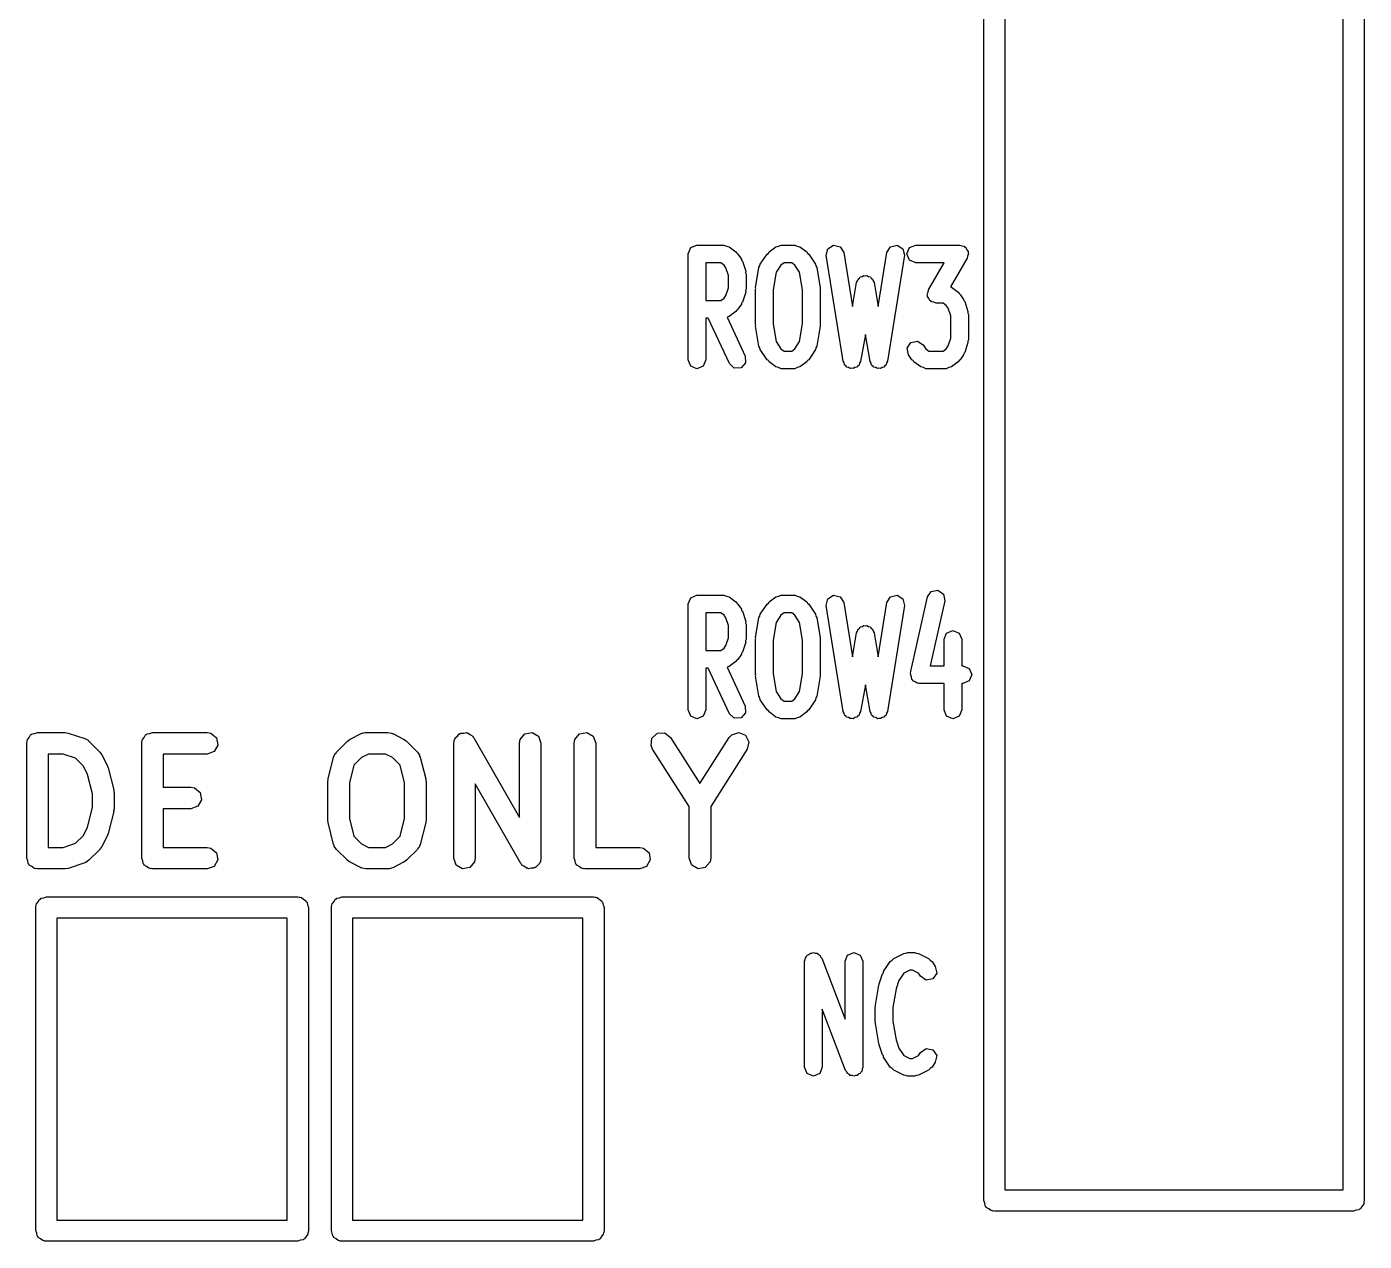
# Model space of a CAD drawing. Extents: x 62 to 222, y -188 to -37.
# Drawn here: x 98.28 to 107.74, y -77.29 to -68.7 of the extents above; entities that cross this region are included whole.
import ezdxf

# ---------------------------------------------------------------- set-up
doc = ezdxf.new("R2010")
doc.units = 0
doc.layers.add('BLACK', color=7, linetype='CONTINUOUS')

msp = doc.modelspace()

# ---------------------------------------------------------------- linework, layer by layer
at = {"layer": 'BLACK', "linetype": 'CONTINUOUS'}
for p, q in [((105.049, -77), (105.049, -46.52)), ((107.739, -46.52), (107.739, -77)), ((105.199, -46.595), (105.199, -76.925)), ((107.589, -76.925), (107.589, -46.595)), ((102.959, -70.3028), (102.977, -70.2586)), ((102.977, -70.2586), (103.021, -70.2403)), ((103.021, -70.2403), (103.212, -70.2403)), ((103.212, -70.2403), (103.23, -70.2479)), ((103.23, -70.2479), (103.249, -70.2528)), ((103.249, -70.2528), (103.297, -70.2885)), ((103.531, -70.2885), (103.579, -70.2528)), ((103.579, -70.2528), (103.598, -70.2479)), ((103.598, -70.2479), (103.616, -70.2403)), ((103.616, -70.2403), (103.712, -70.2403)), ((103.712, -70.2403), (103.73, -70.2479)), ((103.73, -70.2479), (103.749, -70.2528)), ((103.749, -70.2528), (103.797, -70.2885)), ((103.947, -70.2661), (103.987, -70.2411)), ((103.987, -70.2411), (104.034, -70.2522)), ((104.034, -70.2522), (104.059, -70.293)), ((104.364, -70.293), (104.389, -70.2522)), ((104.389, -70.2522), (104.436, -70.2411)), ((104.436, -70.2411), (104.476, -70.2661)), ((104.506, -70.3028), (104.524, -70.2586)), ((104.524, -70.2586), (104.569, -70.2403)), ((104.569, -70.2403), (104.878, -70.2403)), ((104.878, -70.2403), (104.893, -70.2466)), ((104.893, -70.2466), (104.91, -70.2488)), ((104.91, -70.2488), (104.915, -70.2554)), ((104.915, -70.2554), (104.922, -70.2586)), ((104.922, -70.2586), (104.929, -70.2738)), ((102.959, -71.0528), (102.959, -70.3028)), ((103.297, -70.2885), (103.302, -70.2978)), ((103.302, -70.2978), (103.311, -70.3038)), ((103.311, -70.3038), (103.335, -70.3395)), ((103.335, -70.3395), (103.337, -70.348)), ((103.337, -70.348), (103.342, -70.3544)), ((103.342, -70.3544), (103.366, -70.4259)), ((103.469, -70.3753), (103.517, -70.3038)), ((103.517, -70.3038), (103.526, -70.2978)), ((103.526, -70.2978), (103.531, -70.2885)), ((103.797, -70.2885), (103.802, -70.2978)), ((103.802, -70.2978), (103.811, -70.3038)), ((103.811, -70.3038), (103.859, -70.3753)), ((103.935, -70.3126), (103.947, -70.2661)), ((104.055, -71.0626), (103.935, -70.3126)), ((104.059, -70.293), (104.12, -70.6761)), ((104.303, -70.6761), (104.364, -70.293)), ((104.488, -70.3126), (104.368, -71.0626)), ((104.476, -70.2661), (104.488, -70.3126)), ((104.524, -70.347), (104.506, -70.3028)), ((104.569, -70.3653), (104.524, -70.347)), ((104.932, -70.3343), (104.814, -70.5368)), ((104.929, -70.2738), (104.939, -70.2869)), ((104.934, -70.318), (104.932, -70.3343)), ((104.941, -70.3028), (104.934, -70.318)), ((104.939, -70.2869), (104.938, -70.2951)), ((104.938, -70.2951), (104.941, -70.3028)), ((103.084, -70.3653), (103.084, -70.6331)), ((103.191, -70.3653), (103.084, -70.3653)), ((103.213, -70.3821), (103.191, -70.3653)), ((103.226, -70.4019), (103.213, -70.3821)), ((103.244, -70.4558), (103.226, -70.4019)), ((103.366, -70.4259), (103.365, -70.4361)), ((103.365, -70.4361), (103.369, -70.4456)), ((103.369, -70.4456), (103.369, -70.5528)), ((103.436, -70.5425), (103.459, -70.3997)), ((103.459, -70.3997), (103.466, -70.3883)), ((103.466, -70.3883), (103.469, -70.3753)), ((103.58, -70.4334), (103.56, -70.558)), ((103.615, -70.3821), (103.58, -70.4334)), ((103.637, -70.3653), (103.615, -70.3821)), ((103.691, -70.3653), (103.637, -70.3653)), ((103.713, -70.3821), (103.691, -70.3653)), ((103.747, -70.4334), (103.713, -70.3821)), ((103.768, -70.558), (103.747, -70.4334)), ((103.859, -70.3753), (103.861, -70.3883)), ((103.861, -70.3883), (103.868, -70.3997)), ((103.868, -70.3997), (103.892, -70.5425)), ((104.769, -70.3653), (104.569, -70.3653)), ((104.658, -70.557), (104.769, -70.3653)), ((103.226, -70.5965), (103.244, -70.5426)), ((103.244, -70.5426), (103.244, -70.4558)), ((103.437, -70.5478), (103.436, -70.5425)), ((103.892, -70.5425), (103.891, -70.5478)), ((104.12, -70.6761), (104.15, -70.5061)), ((104.15, -70.5061), (104.157, -70.4946)), ((104.157, -70.4946), (104.16, -70.4813)), ((104.16, -70.4813), (104.17, -70.4753)), ((104.17, -70.4753), (104.176, -70.4658)), ((104.176, -70.4658), (104.189, -70.4629)), ((104.189, -70.4629), (104.201, -70.4555)), ((104.201, -70.4555), (104.212, -70.4579)), ((104.212, -70.4579), (104.222, -70.4555)), ((104.222, -70.4555), (104.234, -70.4629)), ((104.234, -70.4629), (104.247, -70.4658)), ((104.247, -70.4658), (104.253, -70.4753)), ((104.253, -70.4753), (104.263, -70.4813)), ((104.263, -70.4813), (104.266, -70.4946)), ((104.266, -70.4946), (104.273, -70.5061)), ((104.273, -70.5061), (104.303, -70.6761)), ((104.814, -70.5368), (104.82, -70.5385)), ((104.82, -70.5385), (104.868, -70.5742)), ((103.084, -70.6331), (103.191, -70.6331)), ((103.191, -70.6331), (103.213, -70.6164)), ((103.213, -70.6164), (103.226, -70.5965)), ((103.366, -70.5726), (103.342, -70.644)), ((103.369, -70.5528), (103.365, -70.5623)), ((103.365, -70.5623), (103.366, -70.5726)), ((103.435, -70.5528), (103.437, -70.5478)), ((103.435, -70.8028), (103.435, -70.5528)), ((103.56, -70.558), (103.56, -70.7976)), ((103.768, -70.7976), (103.768, -70.558)), ((103.891, -70.5478), (103.893, -70.5528)), ((103.893, -70.5528), (103.893, -70.8028)), ((104.649, -70.5885), (104.655, -70.5733)), ((104.652, -70.5962), (104.649, -70.5885)), ((104.651, -70.6044), (104.652, -70.5962)), ((104.661, -70.6175), (104.651, -70.6044)), ((104.655, -70.5733), (104.658, -70.557)), ((104.667, -70.6327), (104.661, -70.6175)), ((104.675, -70.6359), (104.667, -70.6327)), ((104.68, -70.6425), (104.675, -70.6359)), ((104.868, -70.5742), (104.874, -70.5835)), ((104.874, -70.5835), (104.883, -70.5895)), ((104.883, -70.5895), (104.906, -70.6253)), ((104.906, -70.6253), (104.908, -70.6337)), ((104.908, -70.6337), (104.914, -70.6402)), ((103.297, -70.7099), (103.249, -70.7456)), ((103.302, -70.7006), (103.297, -70.7099)), ((103.311, -70.6946), (103.302, -70.7006)), ((103.335, -70.6589), (103.311, -70.6946)), ((103.337, -70.6505), (103.335, -70.6589)), ((103.342, -70.644), (103.337, -70.6505)), ((104.696, -70.6447), (104.68, -70.6425)), ((104.712, -70.651), (104.696, -70.6447)), ((104.762, -70.651), (104.712, -70.651)), ((104.784, -70.6678), (104.762, -70.651)), ((104.798, -70.6876), (104.784, -70.6678)), ((104.816, -70.7415), (104.798, -70.6876)), ((104.914, -70.6402), (104.937, -70.7116)), ((104.937, -70.7116), (104.937, -70.7219)), ((104.937, -70.7219), (104.941, -70.7314)), ((104.941, -70.7314), (104.941, -70.9099)), ((103.1, -70.7581), (103.084, -70.7581)), ((103.084, -70.7581), (103.084, -71.0528)), ((103.25, -71.0792), (103.1, -70.7581)), ((103.249, -70.7456), (103.234, -70.7494)), ((103.234, -70.7494), (103.363, -71.0264)), ((103.437, -70.8078), (103.435, -70.8028)), ((103.436, -70.8131), (103.437, -70.8078)), ((103.459, -70.9559), (103.436, -70.8131)), ((103.56, -70.7976), (103.58, -70.9221)), ((103.747, -70.9221), (103.768, -70.7976)), ((103.892, -70.8131), (103.868, -70.9559)), ((103.893, -70.8028), (103.891, -70.8078)), ((103.891, -70.8078), (103.892, -70.8131)), ((104.816, -70.8998), (104.816, -70.7415)), ((103.58, -70.9221), (103.615, -70.9735)), ((103.713, -70.9735), (103.747, -70.9221)), ((104.212, -70.8741), (104.178, -71.0637)), ((104.245, -71.0637), (104.212, -70.8741)), ((104.534, -70.9294), (104.581, -70.9201)), ((104.581, -70.9201), (104.621, -70.9467)), ((104.798, -70.9537), (104.816, -70.8998)), ((104.941, -70.9099), (104.937, -70.9194)), ((104.937, -70.9194), (104.937, -70.9297)), ((103.466, -70.9672), (103.459, -70.9559)), ((103.469, -70.9803), (103.466, -70.9672)), ((103.517, -71.0517), (103.469, -70.9803)), ((103.615, -70.9735), (103.637, -70.9903)), ((103.637, -70.9903), (103.691, -70.9903)), ((103.691, -70.9903), (103.713, -70.9735)), ((103.859, -70.9803), (103.811, -71.0517)), ((103.861, -70.9672), (103.859, -70.9803)), ((103.868, -70.9559), (103.861, -70.9672)), ((104.507, -70.9691), (104.534, -70.9294)), ((104.517, -71.016), (104.507, -70.9691)), ((104.54, -71.0517), (104.517, -71.016)), ((104.621, -70.9467), (104.639, -70.9735)), ((104.639, -70.9735), (104.661, -70.9903)), ((104.661, -70.9903), (104.762, -70.9903)), ((104.762, -70.9903), (104.784, -70.9735)), ((104.784, -70.9735), (104.798, -70.9537)), ((104.906, -71.016), (104.883, -71.0517)), ((104.908, -71.0076), (104.906, -71.016)), ((104.914, -71.0011), (104.908, -71.0076)), ((104.937, -70.9297), (104.914, -71.0011)), ((102.977, -71.097), (102.959, -71.0528)), ((103.021, -71.1153), (102.977, -71.097)), ((103.065, -71.097), (103.021, -71.1153)), ((103.084, -71.0528), (103.065, -71.097)), ((103.285, -71.1115), (103.25, -71.0792)), ((103.333, -71.1094), (103.285, -71.1115)), ((103.365, -71.0741), (103.333, -71.1094)), ((103.363, -71.0264), (103.365, -71.0741)), ((103.526, -71.0578), (103.517, -71.0517)), ((103.531, -71.0671), (103.526, -71.0578)), ((103.579, -71.1028), (103.531, -71.0671)), ((103.598, -71.1077), (103.579, -71.1028)), ((103.616, -71.1153), (103.598, -71.1077)), ((103.73, -71.1077), (103.712, -71.1153)), ((103.749, -71.1028), (103.73, -71.1077)), ((103.797, -71.0671), (103.749, -71.1028)), ((103.802, -71.0578), (103.797, -71.0671)), ((103.811, -71.0517), (103.802, -71.0578)), ((104.062, -71.0747), (104.055, -71.0626)), ((104.065, -71.0886), (104.062, -71.0747)), ((104.074, -71.0943), (104.065, -71.0886)), ((104.08, -71.1034), (104.074, -71.0943)), ((104.093, -71.1067), (104.08, -71.1034)), ((104.105, -71.1143), (104.093, -71.1067)), ((104.116, -71.112), (104.105, -71.1143)), ((104.126, -71.1145), (104.116, -71.112)), ((104.138, -71.1071), (104.126, -71.1145)), ((104.152, -71.104), (104.138, -71.1071)), ((104.158, -71.0951), (104.152, -71.104)), ((104.167, -71.0895), (104.158, -71.0951)), ((104.17, -71.0757), (104.167, -71.0895)), ((104.178, -71.0637), (104.17, -71.0757)), ((104.253, -71.0757), (104.245, -71.0637)), ((104.256, -71.0895), (104.253, -71.0757)), ((104.265, -71.0951), (104.256, -71.0895)), ((104.271, -71.104), (104.265, -71.0951)), ((104.285, -71.1071), (104.271, -71.104)), ((104.297, -71.1145), (104.285, -71.1071)), ((104.307, -71.112), (104.297, -71.1145)), ((104.318, -71.1143), (104.307, -71.112)), ((104.33, -71.1067), (104.318, -71.1143)), ((104.343, -71.1034), (104.33, -71.1067)), ((104.349, -71.0943), (104.343, -71.1034)), ((104.358, -71.0886), (104.349, -71.0943)), ((104.361, -71.0747), (104.358, -71.0886)), ((104.368, -71.0626), (104.361, -71.0747)), ((104.549, -71.0578), (104.54, -71.0517)), ((104.555, -71.0671), (104.549, -71.0578)), ((104.603, -71.1028), (104.555, -71.0671)), ((104.622, -71.1077), (104.603, -71.1028)), ((104.64, -71.1153), (104.622, -71.1077)), ((104.801, -71.1077), (104.783, -71.1153)), ((104.82, -71.1028), (104.801, -71.1077)), ((104.868, -71.0671), (104.82, -71.1028)), ((104.874, -71.0578), (104.868, -71.0671)), ((104.883, -71.0517), (104.874, -71.0578)), ((103.712, -71.1153), (103.616, -71.1153)), ((104.783, -71.1153), (104.64, -71.1153)), ((102.977, -72.7351), (103.021, -72.7168)), ((103.021, -72.7168), (103.212, -72.7168)), ((103.212, -72.7168), (103.23, -72.7244)), ((103.598, -72.7244), (103.616, -72.7168)), ((103.616, -72.7168), (103.712, -72.7168)), ((103.712, -72.7168), (103.73, -72.7244)), ((103.947, -72.7426), (103.987, -72.7176)), ((103.987, -72.7176), (104.034, -72.7287)), ((104.389, -72.7287), (104.436, -72.7176)), ((104.436, -72.7176), (104.476, -72.7426)), ((104.65, -72.73), (104.678, -72.6908)), ((104.678, -72.6908), (104.725, -72.6826)), ((104.725, -72.6826), (104.764, -72.71)), ((104.764, -72.71), (104.773, -72.7571)), ((102.959, -72.7793), (102.977, -72.7351)), ((102.959, -73.5293), (102.959, -72.7793)), ((103.23, -72.7244), (103.249, -72.7293)), ((103.249, -72.7293), (103.297, -72.765)), ((103.297, -72.765), (103.302, -72.7743)), ((103.302, -72.7743), (103.311, -72.7803)), ((103.311, -72.7803), (103.335, -72.816)), ((103.469, -72.8518), (103.517, -72.7803)), ((103.517, -72.7803), (103.526, -72.7743)), ((103.526, -72.7743), (103.531, -72.765)), ((103.531, -72.765), (103.579, -72.7293)), ((103.579, -72.7293), (103.598, -72.7244)), ((103.73, -72.7244), (103.749, -72.7293)), ((103.749, -72.7293), (103.797, -72.765)), ((103.797, -72.765), (103.802, -72.7743)), ((103.802, -72.7743), (103.811, -72.7803)), ((103.811, -72.7803), (103.859, -72.8518)), ((103.935, -72.7891), (103.947, -72.7426)), ((104.055, -73.5391), (103.935, -72.7891)), ((104.034, -72.7287), (104.059, -72.7695)), ((104.059, -72.7695), (104.12, -73.1526)), ((104.303, -73.1526), (104.364, -72.7695)), ((104.364, -72.7695), (104.389, -72.7287)), ((104.488, -72.7891), (104.368, -73.5391)), ((104.476, -72.7426), (104.488, -72.7891)), ((104.531, -73.2657), (104.65, -72.73)), ((104.773, -72.7571), (104.67, -73.2168)), ((103.084, -72.8418), (103.084, -73.1096)), ((103.191, -72.8418), (103.084, -72.8418)), ((103.213, -72.8586), (103.191, -72.8418)), ((103.226, -72.8784), (103.213, -72.8586)), ((103.244, -72.9323), (103.226, -72.8784)), ((103.335, -72.816), (103.337, -72.8245)), ((103.337, -72.8245), (103.342, -72.8309)), ((103.342, -72.8309), (103.366, -72.9024)), ((103.366, -72.9024), (103.365, -72.9126)), ((103.436, -73.019), (103.459, -72.8762)), ((103.459, -72.8762), (103.466, -72.8648)), ((103.466, -72.8648), (103.469, -72.8518)), ((103.615, -72.8586), (103.58, -72.9099)), ((103.637, -72.8418), (103.615, -72.8586)), ((103.691, -72.8418), (103.637, -72.8418)), ((103.713, -72.8586), (103.691, -72.8418)), ((103.747, -72.9099), (103.713, -72.8586)), ((103.859, -72.8518), (103.861, -72.8648)), ((103.861, -72.8648), (103.868, -72.8762)), ((103.868, -72.8762), (103.892, -73.019)), ((103.244, -73.0191), (103.244, -72.9323)), ((103.365, -72.9126), (103.369, -72.9221)), ((103.369, -72.9221), (103.369, -73.0293)), ((103.58, -72.9099), (103.56, -73.0345)), ((103.768, -73.0345), (103.747, -72.9099)), ((104.12, -73.1526), (104.15, -72.9826)), ((104.15, -72.9826), (104.157, -72.9711)), ((104.157, -72.9711), (104.16, -72.9578)), ((104.16, -72.9578), (104.17, -72.9518)), ((104.17, -72.9518), (104.176, -72.9423)), ((104.176, -72.9423), (104.189, -72.9394)), ((104.189, -72.9394), (104.201, -72.932)), ((104.201, -72.932), (104.212, -72.9344)), ((104.212, -72.9344), (104.222, -72.932)), ((104.222, -72.932), (104.234, -72.9394)), ((104.234, -72.9394), (104.247, -72.9423)), ((104.247, -72.9423), (104.253, -72.9518)), ((104.253, -72.9518), (104.263, -72.9578)), ((104.263, -72.9578), (104.266, -72.9711)), ((104.266, -72.9711), (104.273, -72.9826)), ((104.273, -72.9826), (104.303, -73.1526)), ((104.768, -73.0293), (104.786, -72.9851)), ((104.786, -72.9851), (104.831, -72.9668)), ((104.831, -72.9668), (104.875, -72.9851)), ((104.875, -72.9851), (104.893, -73.0293)), ((103.191, -73.1096), (103.213, -73.0929)), ((103.213, -73.0929), (103.226, -73.073)), ((103.226, -73.073), (103.244, -73.0191)), ((103.366, -73.0491), (103.342, -73.1205)), ((103.369, -73.0293), (103.365, -73.0388)), ((103.365, -73.0388), (103.366, -73.0491)), ((103.435, -73.0293), (103.437, -73.0243)), ((103.435, -73.2793), (103.435, -73.0293)), ((103.437, -73.0243), (103.436, -73.019)), ((103.56, -73.0345), (103.56, -73.2741)), ((103.768, -73.2741), (103.768, -73.0345)), ((103.892, -73.019), (103.891, -73.0243)), ((103.891, -73.0243), (103.893, -73.0293)), ((103.893, -73.0293), (103.893, -73.2793)), ((104.768, -73.2168), (104.768, -73.0293)), ((104.893, -73.0293), (104.893, -73.2168)), ((103.084, -73.1096), (103.191, -73.1096)), ((103.297, -73.1864), (103.249, -73.2221)), ((103.302, -73.1771), (103.297, -73.1864)), ((103.311, -73.1711), (103.302, -73.1771)), ((103.335, -73.1354), (103.311, -73.1711)), ((103.337, -73.127), (103.335, -73.1354)), ((103.342, -73.1205), (103.337, -73.127)), ((103.1, -73.2346), (103.084, -73.2346)), ((103.084, -73.2346), (103.084, -73.5293)), ((103.25, -73.5557), (103.1, -73.2346)), ((103.249, -73.2221), (103.234, -73.2259)), ((103.234, -73.2259), (103.363, -73.5029)), ((103.437, -73.2843), (103.435, -73.2793)), ((103.436, -73.2896), (103.437, -73.2843)), ((103.56, -73.2741), (103.58, -73.3986)), ((103.747, -73.3986), (103.768, -73.2741)), ((103.893, -73.2793), (103.891, -73.2843)), ((103.891, -73.2843), (103.892, -73.2896)), ((104.53, -73.2793), (104.533, -73.2727)), ((104.537, -73.2955), (104.53, -73.2793)), ((104.533, -73.2727), (104.531, -73.2657)), ((104.67, -73.2168), (104.768, -73.2168)), ((104.893, -73.2168), (104.902, -73.2168)), ((104.902, -73.2168), (104.946, -73.2351)), ((104.946, -73.2351), (104.964, -73.2793)), ((104.964, -73.2793), (104.946, -73.3235)), ((103.459, -73.4324), (103.436, -73.2896)), ((103.892, -73.2896), (103.868, -73.4324)), ((104.212, -73.3506), (104.178, -73.5402)), ((104.245, -73.5402), (104.212, -73.3506)), ((104.54, -73.3128), (104.537, -73.2955)), ((104.546, -73.3169), (104.54, -73.3128)), ((104.548, -73.3235), (104.546, -73.3169)), ((104.565, -73.3302), (104.548, -73.3235)), ((104.579, -73.3403), (104.565, -73.3302)), ((104.586, -73.3391), (104.579, -73.3403)), ((104.592, -73.3418), (104.586, -73.3391)), ((104.768, -73.3418), (104.592, -73.3418)), ((104.768, -73.5293), (104.768, -73.3418)), ((104.902, -73.3418), (104.893, -73.3418)), ((104.893, -73.3418), (104.893, -73.5293)), ((104.946, -73.3235), (104.902, -73.3418)), ((103.466, -73.4437), (103.459, -73.4324)), ((103.469, -73.4568), (103.466, -73.4437)), ((103.517, -73.5282), (103.469, -73.4568)), ((103.58, -73.3986), (103.615, -73.45)), ((103.615, -73.45), (103.637, -73.4668)), ((103.637, -73.4668), (103.691, -73.4668)), ((103.691, -73.4668), (103.713, -73.45)), ((103.713, -73.45), (103.747, -73.3986)), ((103.859, -73.4568), (103.811, -73.5282)), ((103.861, -73.4437), (103.859, -73.4568)), ((103.868, -73.4324), (103.861, -73.4437)), ((102.977, -73.5735), (102.959, -73.5293)), ((103.084, -73.5293), (103.065, -73.5735)), ((103.285, -73.588), (103.25, -73.5557)), ((103.365, -73.5506), (103.333, -73.5859)), ((103.363, -73.5029), (103.365, -73.5506)), ((103.526, -73.5343), (103.517, -73.5282)), ((103.531, -73.5436), (103.526, -73.5343)), ((103.579, -73.5793), (103.531, -73.5436)), ((103.797, -73.5436), (103.749, -73.5793)), ((103.802, -73.5343), (103.797, -73.5436)), ((103.811, -73.5282), (103.802, -73.5343)), ((104.062, -73.5512), (104.055, -73.5391)), ((104.065, -73.5651), (104.062, -73.5512)), ((104.074, -73.5708), (104.065, -73.5651)), ((104.08, -73.5799), (104.074, -73.5708)), ((104.167, -73.566), (104.158, -73.5716)), ((104.17, -73.5522), (104.167, -73.566)), ((104.178, -73.5402), (104.17, -73.5522)), ((104.253, -73.5522), (104.245, -73.5402)), ((104.256, -73.566), (104.253, -73.5522)), ((104.265, -73.5716), (104.256, -73.566)), ((104.349, -73.5708), (104.343, -73.5799)), ((104.358, -73.5651), (104.349, -73.5708)), ((104.361, -73.5512), (104.358, -73.5651)), ((104.368, -73.5391), (104.361, -73.5512)), ((104.786, -73.5735), (104.768, -73.5293)), ((104.893, -73.5293), (104.875, -73.5735)), ((103.021, -73.5918), (102.977, -73.5735)), ((103.065, -73.5735), (103.021, -73.5918)), ((103.333, -73.5859), (103.285, -73.588)), ((103.598, -73.5842), (103.579, -73.5793)), ((103.616, -73.5918), (103.598, -73.5842)), ((103.712, -73.5918), (103.616, -73.5918)), ((103.73, -73.5842), (103.712, -73.5918)), ((103.749, -73.5793), (103.73, -73.5842)), ((104.093, -73.5832), (104.08, -73.5799)), ((104.105, -73.5908), (104.093, -73.5832)), ((104.116, -73.5885), (104.105, -73.5908)), ((104.126, -73.591), (104.116, -73.5885)), ((104.138, -73.5836), (104.126, -73.591)), ((104.152, -73.5805), (104.138, -73.5836)), ((104.158, -73.5716), (104.152, -73.5805)), ((104.271, -73.5805), (104.265, -73.5716)), ((104.285, -73.5836), (104.271, -73.5805)), ((104.297, -73.591), (104.285, -73.5836)), ((104.307, -73.5885), (104.297, -73.591)), ((104.318, -73.5908), (104.307, -73.5885)), ((104.33, -73.5832), (104.318, -73.5908)), ((104.343, -73.5799), (104.33, -73.5832)), ((104.831, -73.5918), (104.786, -73.5735)), ((104.875, -73.5735), (104.831, -73.5918)), ((98.2825, -73.7646), (98.2843, -73.7547)), ((98.2837, -73.7514), (98.2854, -73.7484)), ((98.2843, -73.7547), (98.2837, -73.7514)), ((98.2854, -73.7484), (98.2871, -73.7385)), ((98.2871, -73.7385), (98.2998, -73.7234)), ((98.2998, -73.7234), (98.3097, -73.7062)), ((98.3097, -73.7062), (98.3162, -73.7039)), ((98.3162, -73.7039), (98.3206, -73.6986)), ((98.3206, -73.6986), (98.3401, -73.6952)), ((98.3401, -73.6952), (98.3587, -73.6884)), ((98.3587, -73.6884), (98.5522, -73.6884)), ((98.5522, -73.6884), (98.5747, -73.6924)), ((98.5747, -73.6924), (98.5763, -73.6923)), ((98.5763, -73.6923), (98.6924, -73.731)), ((98.6924, -73.731), (98.7157, -73.7436)), ((98.7157, -73.7436), (98.7181, -73.7475)), ((98.7181, -73.7475), (98.7222, -73.7494)), ((98.7222, -73.7494), (98.7996, -73.8268)), ((99.0953, -73.7646), (99.0971, -73.7547)), ((99.0965, -73.7514), (99.0982, -73.7484)), ((99.0971, -73.7547), (99.0965, -73.7514)), ((99.0982, -73.7484), (99.0999, -73.7385)), ((99.0999, -73.7385), (99.1126, -73.7234)), ((99.1126, -73.7234), (99.1225, -73.7062)), ((99.1225, -73.7062), (99.129, -73.7039)), ((99.129, -73.7039), (99.1334, -73.6986)), ((99.1334, -73.6986), (99.1529, -73.6952)), ((99.1529, -73.6952), (99.1715, -73.6884)), ((99.1715, -73.6884), (99.5585, -73.6884)), ((99.5585, -73.6884), (99.5846, -73.693)), ((99.5846, -73.693), (99.6245, -73.7265)), ((99.6245, -73.7265), (99.6336, -73.7778)), ((100.472, -73.8268), (100.55, -73.7494)), ((100.55, -73.7494), (100.568, -73.7364)), ((100.568, -73.7364), (100.57, -73.7352)), ((100.57, -73.7352), (100.647, -73.6965)), ((100.647, -73.6965), (100.672, -73.6889)), ((100.672, -73.6889), (100.677, -73.69)), ((100.677, -73.69), (100.681, -73.6884)), ((100.681, -73.6884), (100.836, -73.6884)), ((100.836, -73.6884), (100.862, -73.693)), ((100.862, -73.693), (100.865, -73.6959)), ((100.865, -73.6959), (100.87, -73.6965)), ((100.87, -73.6965), (100.947, -73.7352)), ((100.947, -73.7352), (100.966, -73.7487)), ((100.966, -73.7487), (100.967, -73.7494)), ((100.967, -73.7494), (101.045, -73.8268)), ((101.301, -73.7646), (101.306, -73.7385)), ((101.306, -73.7385), (101.311, -73.7331)), ((101.311, -73.7331), (101.312, -73.7262)), ((101.312, -73.7262), (101.327, -73.7137)), ((101.327, -73.7137), (101.34, -73.6986)), ((101.34, -73.6986), (101.347, -73.6974)), ((101.347, -73.6974), (101.352, -73.6929)), ((101.352, -73.6929), (101.372, -73.693)), ((101.372, -73.693), (101.391, -73.6896)), ((101.391, -73.6896), (101.397, -73.6931)), ((101.397, -73.6931), (101.404, -73.6931)), ((101.404, -73.6931), (101.419, -73.7058)), ((101.419, -73.7058), (101.436, -73.7156)), ((101.436, -73.7156), (101.438, -73.7223)), ((101.438, -73.7223), (101.444, -73.7268)), ((101.444, -73.7268), (101.766, -74.2905)), ((101.766, -73.7646), (101.771, -73.7385)), ((101.771, -73.7385), (101.804, -73.6986)), ((101.804, -73.6986), (101.855, -73.6896)), ((101.855, -73.6896), (101.901, -73.7156)), ((101.901, -73.7156), (101.918, -73.7646)), ((102.153, -73.7646), (102.158, -73.7385)), ((102.158, -73.7385), (102.191, -73.6986)), ((102.191, -73.6986), (102.242, -73.6896)), ((102.242, -73.6896), (102.288, -73.7156)), ((102.288, -73.7156), (102.305, -73.7646)), ((102.697, -73.7811), (102.703, -73.7294)), ((102.703, -73.7294), (102.742, -73.6942)), ((102.742, -73.6942), (102.794, -73.6919)), ((102.794, -73.6919), (102.835, -73.7237)), ((102.835, -73.7237), (103.042, -74.0484)), ((103.042, -74.0484), (103.249, -73.7237)), ((103.249, -73.7237), (103.267, -73.7042)), ((103.267, -73.7042), (103.316, -73.6885)), ((103.316, -73.6885), (103.364, -73.7084)), ((103.364, -73.7084), (103.388, -73.7546)), ((103.388, -73.7546), (103.377, -73.8055)), ((98.2825, -74.5774), (98.2825, -73.7646)), ((98.4349, -73.8408), (98.4349, -74.5012)), ((98.5399, -73.8408), (98.4349, -73.8408)), ((98.6272, -73.8699), (98.5399, -73.8408)), ((98.7996, -73.8268), (98.8127, -73.8455)), ((98.8127, -73.8455), (98.8139, -73.8466)), ((98.8139, -73.8466), (98.8526, -73.924)), ((99.0953, -74.5774), (99.0953, -73.7646)), ((99.5585, -73.8408), (99.2477, -73.8408)), ((99.2477, -73.8408), (99.2477, -74.0755)), ((99.6075, -73.823), (99.5585, -73.8408)), ((99.6336, -73.7778), (99.6075, -73.823)), ((100.452, -73.8622), (100.463, -73.8381)), ((100.463, -73.8381), (100.469, -73.8337)), ((100.469, -73.8337), (100.472, -73.8268)), ((100.699, -73.8408), (100.649, -73.8659)), ((100.818, -73.8408), (100.699, -73.8408)), ((100.868, -73.8659), (100.818, -73.8408)), ((101.045, -73.8268), (101.06, -73.8485)), ((101.06, -73.8485), (101.06, -73.856)), ((101.301, -74.5774), (101.301, -73.7646)), ((101.766, -74.2905), (101.766, -73.7646)), ((101.918, -73.7646), (101.918, -74.5774)), ((102.153, -74.5774), (102.153, -73.7646)), ((102.305, -73.7646), (102.305, -74.5012)), ((102.707, -73.8055), (102.697, -73.7811)), ((102.966, -74.2125), (102.707, -73.8055)), ((103.377, -73.8055), (103.118, -74.2125)), ((98.6831, -73.9259), (98.6272, -73.8699)), ((98.7126, -73.9847), (98.6831, -73.9259)), ((98.8526, -73.924), (98.8564, -73.9367)), ((98.8564, -73.9367), (98.8584, -73.9397)), ((98.8584, -73.9397), (98.8971, -74.0945)), ((100.414, -74.0171), (100.452, -73.8622)), ((100.595, -73.9197), (100.564, -74.0449)), ((100.649, -73.8659), (100.595, -73.9197)), ((100.922, -73.9197), (100.868, -73.8659)), ((100.953, -74.0449), (100.922, -73.9197)), ((101.06, -73.856), (101.065, -73.8622)), ((101.065, -73.8622), (101.103, -74.0171)), ((98.747, -74.1223), (98.7126, -73.9847)), ((100.411, -74.0355), (100.414, -74.0206)), ((100.411, -74.3065), (100.411, -74.0355)), ((100.414, -74.0206), (100.414, -74.0171)), ((101.103, -74.0171), (101.104, -74.0322)), ((101.104, -74.0322), (101.106, -74.0355)), ((101.106, -74.0355), (101.106, -74.3065)), ((98.747, -74.2197), (98.747, -74.1223)), ((98.8971, -74.0945), (98.8982, -74.1096)), ((98.8982, -74.1096), (98.8994, -74.1129)), ((98.8994, -74.1129), (98.8994, -74.2291)), ((99.2477, -74.0755), (99.4424, -74.0755)), ((99.4424, -74.0755), (99.4685, -74.08)), ((99.4685, -74.08), (99.5084, -74.1136)), ((99.5084, -74.1136), (99.5175, -74.1649)), ((100.564, -74.0449), (100.564, -74.2971)), ((100.953, -74.2971), (100.953, -74.0449)), ((101.776, -74.6152), (101.454, -74.0515)), ((101.454, -74.0515), (101.454, -74.5774)), ((98.7126, -74.3573), (98.747, -74.2197)), ((98.8994, -74.2291), (98.8967, -74.244)), ((99.4424, -74.2279), (99.2477, -74.2279)), ((99.2477, -74.2279), (99.2477, -74.5012)), ((99.4914, -74.21), (99.4424, -74.2279)), ((99.5175, -74.1649), (99.4914, -74.21)), ((102.966, -74.5774), (102.966, -74.2125)), ((103.118, -74.2125), (103.118, -74.5774)), ((98.8971, -74.2475), (98.8584, -74.4024)), ((98.8967, -74.244), (98.8971, -74.2475)), ((100.412, -74.3098), (100.411, -74.3065)), ((100.414, -74.3249), (100.412, -74.3098)), ((100.452, -74.4798), (100.414, -74.3249)), ((100.564, -74.2971), (100.595, -74.4223)), ((100.922, -74.4223), (100.953, -74.2971)), ((101.103, -74.3249), (101.065, -74.4798)), ((101.106, -74.3065), (101.103, -74.3214)), ((101.103, -74.3214), (101.103, -74.3249)), ((98.6272, -74.4721), (98.6831, -74.4162)), ((98.6831, -74.4162), (98.7126, -74.3573)), ((98.8526, -74.418), (98.8139, -74.4954)), ((98.853, -74.4144), (98.8526, -74.418)), ((98.8584, -74.4024), (98.853, -74.4144)), ((100.595, -74.4223), (100.649, -74.4761)), ((100.868, -74.4761), (100.922, -74.4223)), ((98.4349, -74.5012), (98.5399, -74.5012)), ((98.5399, -74.5012), (98.6272, -74.4721)), ((98.7996, -74.5152), (98.7222, -74.5926)), ((98.8003, -74.5137), (98.7996, -74.5152)), ((98.8139, -74.4954), (98.8003, -74.5137)), ((99.2477, -74.5012), (99.5585, -74.5012)), ((99.5585, -74.5012), (99.5846, -74.5058)), ((99.5846, -74.5058), (99.6245, -74.5393)), ((100.456, -74.486), (100.452, -74.4798)), ((100.457, -74.4935), (100.456, -74.486)), ((100.472, -74.5152), (100.457, -74.4935)), ((100.55, -74.5926), (100.472, -74.5152)), ((100.649, -74.4761), (100.699, -74.5012)), ((100.699, -74.5012), (100.818, -74.5012)), ((100.818, -74.5012), (100.868, -74.4761)), ((101.045, -74.5152), (100.967, -74.5926)), ((101.048, -74.5084), (101.045, -74.5152)), ((101.054, -74.5039), (101.048, -74.5084)), ((101.065, -74.4798), (101.054, -74.5039)), ((102.305, -74.5012), (102.616, -74.5012)), ((102.616, -74.5012), (102.642, -74.5058)), ((102.642, -74.5058), (102.682, -74.5393)), ((98.2893, -74.596), (98.2825, -74.5774)), ((98.2927, -74.6155), (98.2893, -74.596)), ((98.6924, -74.611), (98.5763, -74.6497)), ((98.696, -74.6082), (98.6924, -74.611)), ((98.7005, -74.6078), (98.696, -74.6082)), ((98.7222, -74.5926), (98.7005, -74.6078)), ((99.1021, -74.596), (99.0953, -74.5774)), ((99.1055, -74.6155), (99.1021, -74.596)), ((99.6336, -74.5906), (99.6075, -74.6358)), ((99.6245, -74.5393), (99.6336, -74.5906)), ((100.551, -74.5933), (100.55, -74.5926)), ((100.569, -74.6069), (100.551, -74.5933)), ((100.647, -74.6456), (100.569, -74.6069)), ((100.947, -74.6069), (100.87, -74.6456)), ((100.948, -74.6056), (100.947, -74.6069)), ((100.967, -74.5926), (100.948, -74.6056)), ((101.319, -74.6264), (101.301, -74.5774)), ((101.449, -74.6035), (101.416, -74.6434)), ((101.454, -74.5774), (101.449, -74.6035)), ((101.909, -74.6089), (101.908, -74.6158)), ((101.914, -74.6035), (101.909, -74.6089)), ((101.918, -74.5774), (101.914, -74.6035)), ((102.16, -74.596), (102.153, -74.5774)), ((102.163, -74.6155), (102.16, -74.596)), ((102.691, -74.5906), (102.665, -74.6358)), ((102.682, -74.5393), (102.691, -74.5906)), ((102.984, -74.6264), (102.966, -74.5774)), ((103.114, -74.6035), (103.08, -74.6434)), ((103.118, -74.5774), (103.114, -74.6035)), ((98.298, -74.6199), (98.2927, -74.6155)), ((98.3003, -74.6264), (98.298, -74.6199)), ((98.3175, -74.6363), (98.3003, -74.6264)), ((98.3326, -74.649), (98.3175, -74.6363)), ((98.3425, -74.6508), (98.3326, -74.649)), ((98.3455, -74.6525), (98.3425, -74.6508)), ((98.3488, -74.6519), (98.3455, -74.6525)), ((98.3587, -74.6536), (98.3488, -74.6519)), ((98.5522, -74.6536), (98.3587, -74.6536)), ((98.5538, -74.653), (98.5522, -74.6536)), ((98.5763, -74.6497), (98.5538, -74.653)), ((99.1108, -74.6199), (99.1055, -74.6155)), ((99.1131, -74.6264), (99.1108, -74.6199)), ((99.1303, -74.6363), (99.1131, -74.6264)), ((99.1454, -74.649), (99.1303, -74.6363)), ((99.1553, -74.6508), (99.1454, -74.649)), ((99.1583, -74.6525), (99.1553, -74.6508)), ((99.1616, -74.6519), (99.1583, -74.6525)), ((99.1715, -74.6536), (99.1616, -74.6519)), ((99.5585, -74.6536), (99.1715, -74.6536)), ((99.6075, -74.6358), (99.5585, -74.6536)), ((100.651, -74.6461), (100.647, -74.6456)), ((100.655, -74.649), (100.651, -74.6461)), ((100.681, -74.6536), (100.655, -74.649)), ((100.836, -74.6536), (100.681, -74.6536)), ((100.84, -74.6521), (100.836, -74.6536)), ((100.845, -74.6531), (100.84, -74.6521)), ((100.87, -74.6456), (100.845, -74.6531)), ((101.364, -74.6525), (101.319, -74.6264)), ((101.416, -74.6434), (101.364, -74.6525)), ((101.781, -74.6198), (101.776, -74.6152)), ((101.784, -74.6264), (101.781, -74.6198)), ((101.801, -74.6362), (101.784, -74.6264)), ((101.816, -74.6489), (101.801, -74.6362)), ((101.823, -74.6489), (101.816, -74.6489)), ((101.829, -74.6525), (101.823, -74.6489)), ((101.848, -74.649), (101.829, -74.6525)), ((101.868, -74.6491), (101.848, -74.649)), ((101.873, -74.6446), (101.868, -74.6491)), ((101.88, -74.6434), (101.873, -74.6446)), ((101.893, -74.6284), (101.88, -74.6434)), ((101.908, -74.6158), (101.893, -74.6284)), ((102.168, -74.6199), (102.163, -74.6155)), ((102.171, -74.6264), (102.168, -74.6199)), ((102.188, -74.6363), (102.171, -74.6264)), ((102.203, -74.649), (102.188, -74.6363)), ((102.213, -74.6508), (102.203, -74.649)), ((102.216, -74.6525), (102.213, -74.6508)), ((102.219, -74.6519), (102.216, -74.6525)), ((102.229, -74.6536), (102.219, -74.6519)), ((102.616, -74.6536), (102.229, -74.6536)), ((102.665, -74.6358), (102.616, -74.6536)), ((103.029, -74.6525), (102.984, -74.6264)), ((103.08, -74.6434), (103.029, -74.6525)), ((98.3505, -74.901), (98.363, -74.8861)), ((98.363, -74.8861), (98.3728, -74.8692)), ((98.3728, -74.8692), (98.3791, -74.8669)), ((98.3791, -74.8669), (98.3835, -74.8617)), ((98.3835, -74.8617), (98.4027, -74.8584)), ((98.4027, -74.8584), (98.421, -74.8517)), ((98.421, -74.8517), (100.199, -74.8517)), ((100.199, -74.8517), (100.209, -74.8534)), ((100.209, -74.8534), (100.212, -74.8528)), ((100.212, -74.8528), (100.215, -74.8545)), ((100.215, -74.8545), (100.225, -74.8562)), ((100.225, -74.8562), (100.24, -74.8687)), ((100.24, -74.8687), (100.256, -74.8785)), ((100.256, -74.8785), (100.259, -74.8849)), ((100.259, -74.8849), (100.264, -74.8892)), ((100.264, -74.8892), (100.267, -74.9084)), ((100.441, -74.901), (100.453, -74.8861)), ((100.453, -74.8861), (100.463, -74.8692)), ((100.463, -74.8692), (100.469, -74.8669)), ((100.469, -74.8669), (100.474, -74.8617)), ((100.474, -74.8617), (100.493, -74.8584)), ((100.493, -74.8584), (100.511, -74.8517)), ((100.511, -74.8517), (102.289, -74.8517)), ((102.289, -74.8517), (102.299, -74.8534)), ((102.299, -74.8534), (102.302, -74.8528)), ((102.302, -74.8528), (102.305, -74.8545)), ((102.305, -74.8545), (102.315, -74.8562)), ((102.315, -74.8562), (102.33, -74.8687)), ((102.33, -74.8687), (102.346, -74.8785)), ((102.346, -74.8785), (102.349, -74.8849)), ((102.349, -74.8849), (102.354, -74.8892)), ((102.354, -74.8892), (102.357, -74.9084)), ((98.346, -74.9267), (98.3477, -74.917)), ((98.346, -77.2127), (98.346, -74.9267)), ((98.3471, -74.9137), (98.3488, -74.9108)), ((98.3477, -74.917), (98.3471, -74.9137)), ((98.3488, -74.9108), (98.3505, -74.901)), ((100.267, -74.9084), (100.274, -74.9267)), ((100.274, -74.9267), (100.274, -77.2127)), ((100.436, -74.9267), (100.438, -74.917)), ((100.436, -77.2127), (100.436, -74.9267)), ((100.437, -74.9137), (100.439, -74.9108)), ((100.438, -74.917), (100.437, -74.9137)), ((100.439, -74.9108), (100.441, -74.901)), ((102.357, -74.9084), (102.364, -74.9267)), ((102.364, -74.9267), (102.364, -77.2127)), ((98.496, -75.0017), (98.496, -77.1377)), ((100.124, -75.0017), (98.496, -75.0017)), ((100.124, -77.1377), (100.124, -75.0017)), ((100.586, -75.0017), (100.586, -77.1377)), ((102.214, -75.0017), (100.586, -75.0017)), ((102.214, -77.1377), (102.214, -75.0017)), ((103.796, -75.2738), (103.801, -75.2631)), ((103.801, -75.2631), (103.813, -75.258)), ((103.813, -75.258), (103.823, -75.2489)), ((103.823, -75.2489), (103.834, -75.2492)), ((103.834, -75.2492), (103.845, -75.2448)), ((103.845, -75.2448), (103.857, -75.2499)), ((103.857, -75.2499), (103.87, -75.2503)), ((103.87, -75.2503), (103.878, -75.2587)), ((103.878, -75.2587), (103.889, -75.2631)), ((103.889, -75.2631), (103.894, -75.2754)), ((104.068, -75.3073), (104.086, -75.2631)), ((104.086, -75.2631), (104.131, -75.2448)), ((104.131, -75.2448), (104.175, -75.2631)), ((104.175, -75.2631), (104.193, -75.3073)), ((104.412, -75.2871), (104.484, -75.2514)), ((104.484, -75.2514), (104.498, -75.2504)), ((104.498, -75.2504), (104.512, -75.2448)), ((104.512, -75.2448), (104.559, -75.2448)), ((104.559, -75.2448), (104.573, -75.2504)), ((104.573, -75.2504), (104.587, -75.2514)), ((104.587, -75.2514), (104.659, -75.2871)), ((103.782, -75.3073), (103.787, -75.295)), ((103.782, -76.0573), (103.782, -75.3073)), ((103.787, -75.295), (103.788, -75.2817)), ((103.788, -75.2817), (103.796, -75.2738)), ((103.894, -75.2754), (103.903, -75.285)), ((103.903, -75.285), (104.068, -75.7177)), ((104.068, -75.7177), (104.068, -75.3073)), ((104.193, -75.3073), (104.193, -76.0573)), ((104.34, -75.3798), (104.388, -75.3083)), ((104.388, -75.3083), (104.402, -75.2993)), ((104.402, -75.2993), (104.412, -75.2871)), ((104.659, -75.2871), (104.669, -75.2993)), ((104.669, -75.2993), (104.683, -75.3083)), ((104.683, -75.3083), (104.706, -75.344)), ((104.706, -75.344), (104.716, -75.391)), ((104.309, -75.4661), (104.333, -75.3947)), ((104.333, -75.3947), (104.339, -75.3882)), ((104.339, -75.3882), (104.34, -75.3798)), ((104.449, -75.4421), (104.429, -75.501)), ((104.483, -75.3915), (104.449, -75.4421)), ((104.526, -75.3698), (104.483, -75.3915)), ((104.544, -75.3698), (104.526, -75.3698)), ((104.588, -75.3915), (104.544, -75.3698)), ((104.602, -75.4134), (104.588, -75.3915)), ((104.642, -75.44), (104.602, -75.4134)), ((104.689, -75.4307), (104.642, -75.44)), ((104.716, -75.391), (104.689, -75.4307)), ((104.283, -75.6184), (104.307, -75.4756)), ((104.307, -75.4756), (104.31, -75.4712)), ((104.31, -75.4712), (104.309, -75.4661)), ((104.429, -75.501), (104.407, -75.6339)), ((104.072, -76.0795), (103.907, -75.6469)), ((103.907, -75.6469), (103.907, -76.0573)), ((104.282, -75.6287), (104.284, -75.6237)), ((104.282, -75.7359), (104.282, -75.6287)), ((104.284, -75.6237), (104.283, -75.6184)), ((104.407, -75.6339), (104.407, -75.7307)), ((104.284, -75.7409), (104.282, -75.7359)), ((104.283, -75.7461), (104.284, -75.7409)), ((104.307, -75.889), (104.283, -75.7461)), ((104.407, -75.7307), (104.429, -75.8636)), ((104.31, -75.8933), (104.307, -75.889)), ((104.309, -75.8985), (104.31, -75.8933)), ((104.333, -75.9699), (104.309, -75.8985)), ((104.429, -75.8636), (104.449, -75.9224)), ((104.449, -75.9224), (104.483, -75.9731)), ((104.602, -75.9512), (104.642, -75.9246)), ((104.642, -75.9246), (104.689, -75.9339)), ((104.689, -75.9339), (104.716, -75.9736)), ((104.339, -75.9764), (104.333, -75.9699)), ((104.34, -75.9848), (104.339, -75.9764)), ((104.388, -76.0562), (104.34, -75.9848)), ((104.483, -75.9731), (104.526, -75.9948)), ((104.526, -75.9948), (104.544, -75.9948)), ((104.544, -75.9948), (104.588, -75.9731)), ((104.588, -75.9731), (104.602, -75.9512)), ((104.706, -76.0205), (104.683, -76.0562)), ((104.716, -75.9736), (104.706, -76.0205)), ((103.801, -76.1015), (103.782, -76.0573)), ((103.845, -76.1198), (103.801, -76.1015)), ((103.889, -76.1015), (103.845, -76.1198)), ((103.907, -76.0573), (103.889, -76.1015)), ((104.081, -76.0892), (104.072, -76.0795)), ((104.086, -76.1015), (104.081, -76.0892)), ((104.097, -76.1059), (104.086, -76.1015)), ((104.105, -76.1143), (104.097, -76.1059)), ((104.118, -76.1147), (104.105, -76.1143)), ((104.131, -76.1198), (104.118, -76.1147)), ((104.141, -76.1154), (104.131, -76.1198)), ((104.153, -76.1157), (104.141, -76.1154)), ((104.162, -76.1066), (104.153, -76.1157)), ((104.175, -76.1015), (104.162, -76.1066)), ((104.179, -76.0908), (104.175, -76.1015)), ((104.188, -76.0829), (104.179, -76.0908)), ((104.193, -76.0573), (104.188, -76.0696)), ((104.188, -76.0696), (104.188, -76.0829)), ((104.402, -76.0652), (104.388, -76.0562)), ((104.412, -76.0775), (104.402, -76.0652)), ((104.484, -76.1132), (104.412, -76.0775)), ((104.498, -76.1142), (104.484, -76.1132)), ((104.512, -76.1198), (104.498, -76.1142)), ((104.559, -76.1198), (104.512, -76.1198)), ((104.573, -76.1142), (104.559, -76.1198)), ((104.587, -76.1132), (104.573, -76.1142)), ((104.659, -76.0775), (104.587, -76.1132)), ((104.669, -76.0652), (104.659, -76.0775)), ((104.683, -76.0562), (104.669, -76.0652)), ((105.199, -76.925), (107.589, -76.925)), ((105.056, -77.0183), (105.049, -77)), ((105.059, -77.0375), (105.056, -77.0183)), ((105.064, -77.0418), (105.059, -77.0375)), ((105.067, -77.0482), (105.064, -77.0418)), ((105.084, -77.058), (105.067, -77.0482)), ((105.098, -77.0705), (105.084, -77.058)), ((107.682, -77.0683), (107.664, -77.075)), ((107.702, -77.065), (107.682, -77.0683)), ((107.706, -77.0598), (107.702, -77.065)), ((107.712, -77.0575), (107.706, -77.0598)), ((107.722, -77.0406), (107.712, -77.0575)), ((107.735, -77.0257), (107.722, -77.0406)), ((107.736, -77.0159), (107.735, -77.0257)), ((107.738, -77.013), (107.736, -77.0159)), ((107.739, -77), (107.737, -77.0097)), ((107.737, -77.0097), (107.738, -77.013)), ((98.496, -77.1377), (100.124, -77.1377)), ((100.586, -77.1377), (102.214, -77.1377)), ((105.108, -77.0722), (105.098, -77.0705)), ((105.111, -77.0739), (105.108, -77.0722)), ((105.114, -77.0733), (105.111, -77.0739)), ((105.124, -77.075), (105.114, -77.0733)), ((107.664, -77.075), (105.124, -77.075)), ((98.3527, -77.231), (98.346, -77.2127)), ((98.356, -77.2502), (98.3527, -77.231)), ((98.3612, -77.2545), (98.356, -77.2502)), ((98.3635, -77.2609), (98.3612, -77.2545)), ((100.257, -77.2533), (100.247, -77.2702)), ((100.269, -77.2384), (100.257, -77.2533)), ((100.271, -77.2286), (100.269, -77.2384)), ((100.273, -77.2257), (100.271, -77.2286)), ((100.274, -77.2127), (100.272, -77.2224)), ((100.272, -77.2224), (100.273, -77.2257)), ((100.443, -77.231), (100.436, -77.2127)), ((100.446, -77.2502), (100.443, -77.231)), ((100.451, -77.2545), (100.446, -77.2502)), ((100.454, -77.2609), (100.451, -77.2545)), ((102.347, -77.2533), (102.337, -77.2702)), ((102.359, -77.2384), (102.347, -77.2533)), ((102.361, -77.2286), (102.359, -77.2384)), ((102.363, -77.2257), (102.361, -77.2286)), ((102.364, -77.2127), (102.362, -77.2224)), ((102.362, -77.2224), (102.363, -77.2257)), ((98.3804, -77.2707), (98.3635, -77.2609)), ((98.3953, -77.2832), (98.3804, -77.2707)), ((98.4051, -77.2849), (98.3953, -77.2832)), ((98.408, -77.2866), (98.4051, -77.2849)), ((98.4113, -77.286), (98.408, -77.2866)), ((98.421, -77.2877), (98.4113, -77.286)), ((100.199, -77.2877), (98.421, -77.2877)), ((100.217, -77.281), (100.199, -77.2877)), ((100.236, -77.2777), (100.217, -77.281)), ((100.241, -77.2725), (100.236, -77.2777)), ((100.247, -77.2702), (100.241, -77.2725)), ((100.47, -77.2707), (100.454, -77.2609)), ((100.485, -77.2832), (100.47, -77.2707)), ((100.495, -77.2849), (100.485, -77.2832)), ((100.498, -77.2866), (100.495, -77.2849)), ((100.501, -77.286), (100.498, -77.2866)), ((100.511, -77.2877), (100.501, -77.286)), ((102.289, -77.2877), (100.511, -77.2877)), ((102.307, -77.281), (102.289, -77.2877)), ((102.326, -77.2777), (102.307, -77.281)), ((102.331, -77.2725), (102.326, -77.2777)), ((102.337, -77.2702), (102.331, -77.2725))]:
    msp.add_line(p, q, dxfattribs=at)

doc.saveas('drawing.dxf')
